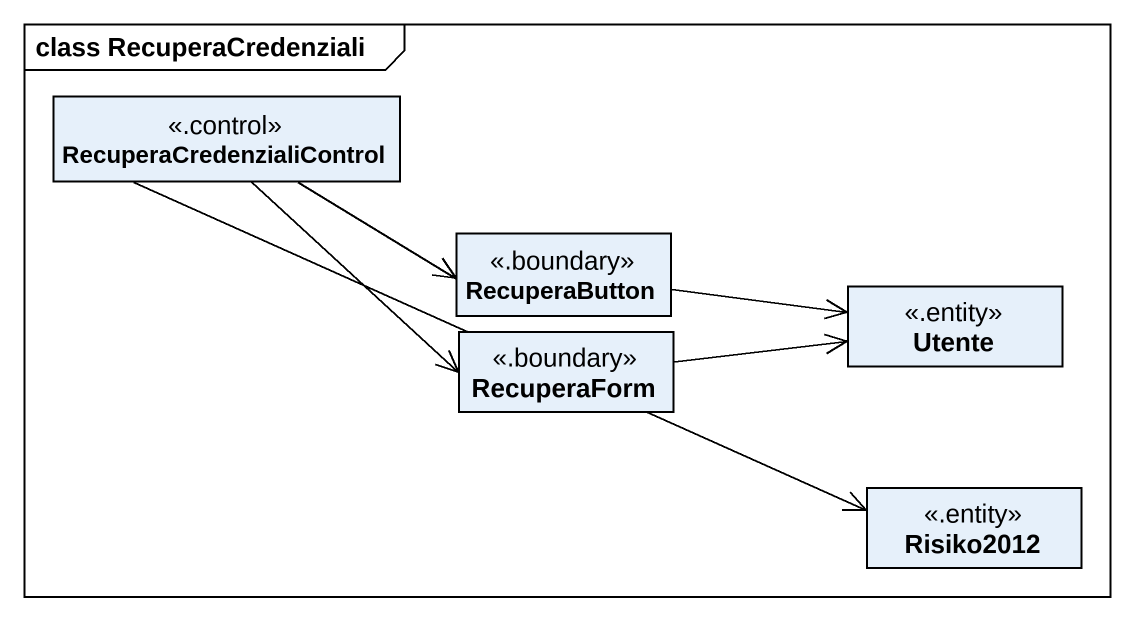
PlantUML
@startuml
mainframe class RecuperaCredenziali
hide circle
hide empty members
class RecuperaCredenzialiControl <<.control>>
class RecuperaButton <<.boundary>>
class RecuperaForm <<.boundary>>
class Utente <<.entity>>
class Risiko2012 <<.entity>>
RecuperaCredenzialiControl -right-> RecuperaButton
RecuperaCredenzialiControl --> RecuperaForm
RecuperaCredenzialiControl -right-> Risiko2012
RecuperaButton -right-> Utente
RecuperaForm -right-> Utente
@enduml
